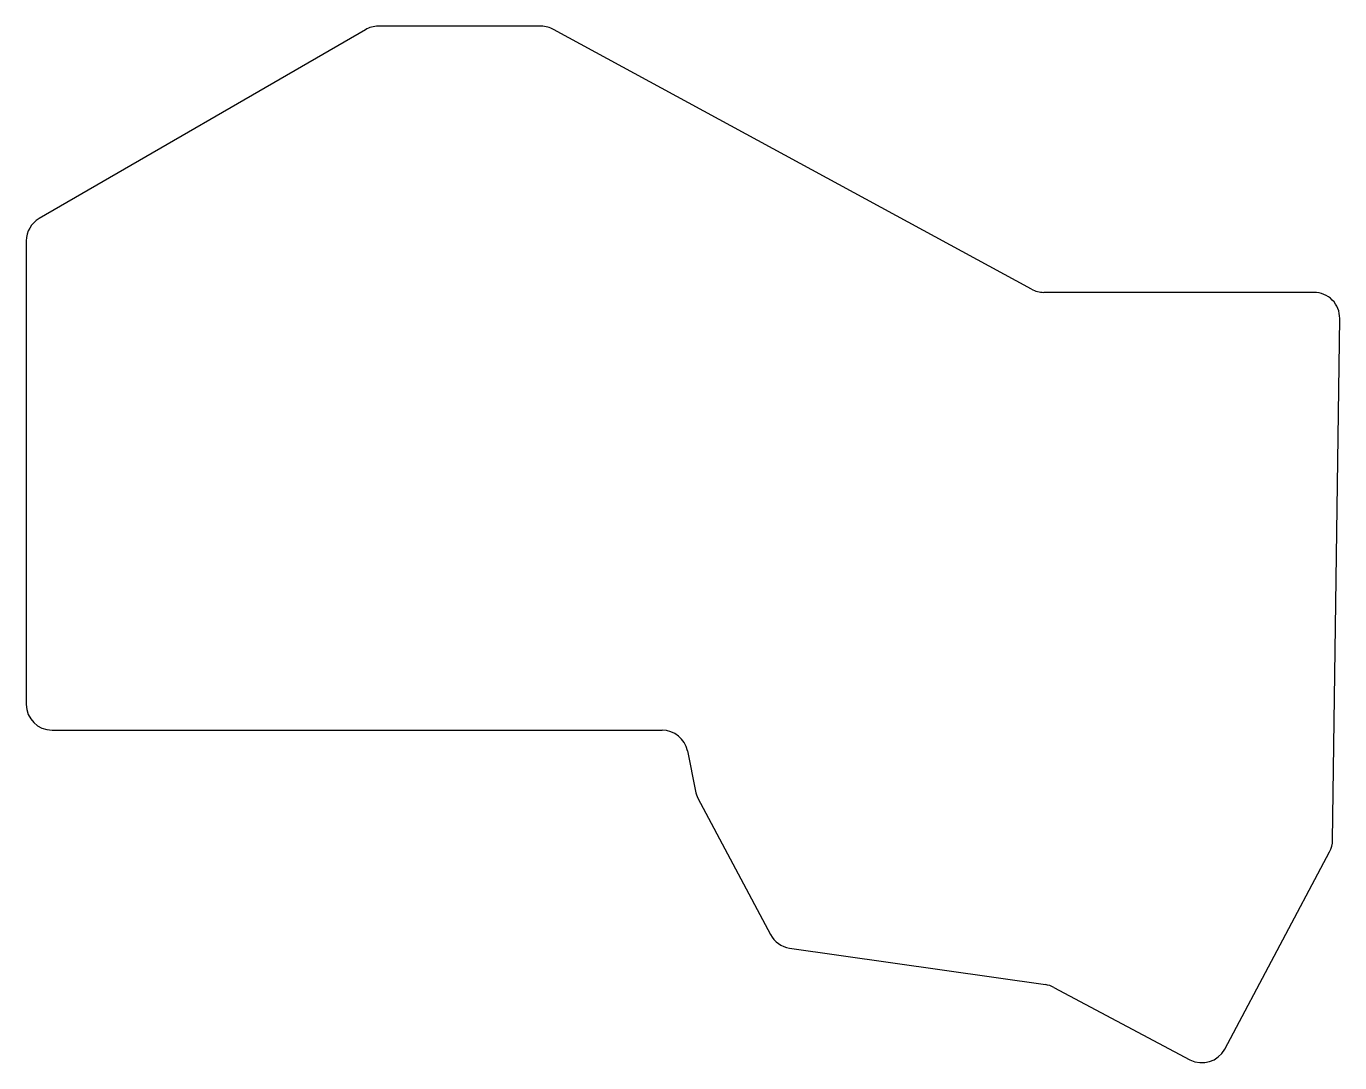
# Model space of a CAD drawing. Header units: millimetres. Extents: x 38 to 190, y -151 to -30.
import ezdxf

# ---------------------------------------------------------------- set-up
doc = ezdxf.new("R2010")
doc.units = ezdxf.units.MM

msp = doc.modelspace()

# ---------------------------------------------------------------- linework, layer by layer
at = {"linetype": 'CONTINUOUS'}
for p, q in [((77, -30.4), (39, -52.4)), ((97.5, -30), (78.5, -30)), ((154.59, -60.64), (98.93, -30.36)), ((37.5, -55), (37.5, -109)), ((187.5, -61), (156.03, -61)), ((189.67, -124.83), (190.5, -64.04)), ((40.5, -112), (111.57, -112)), ((114.52, -114.42), (115.44, -119.1)), ((115.74, -119.92), (124.19, -135.81)), ((177.11, -149.15), (189.31, -126.19)), ((126.41, -137.38), (156.22, -141.64)), ((157.2, -141.96), (173.05, -150.39))]:
    msp.add_line(p, q, dxfattribs=at)
for centre, start, end in [((78.5, -33), 90, 120.0686), ((97.5, -33), 61.46, 90), ((40.5, -55), 120.0686, 180), ((156.03, -58), 241.46, 270), ((187.5, -64), 359.2134, 450), ((40.5, -109), 180, 270), ((111.57, -115), 11.2176, 90), ((118.39, -118.51), 191.2176, 208), ((186.67, -124.78), 332, 359.2134), ((126.84, -134.41), 208, 261.855), ((155.79, -144.61), 62, 81.855), ((174.46, -147.74), 242, 332)]:
    msp.add_arc(centre, 3, start, end, dxfattribs=at)

doc.saveas('drawing.dxf')
